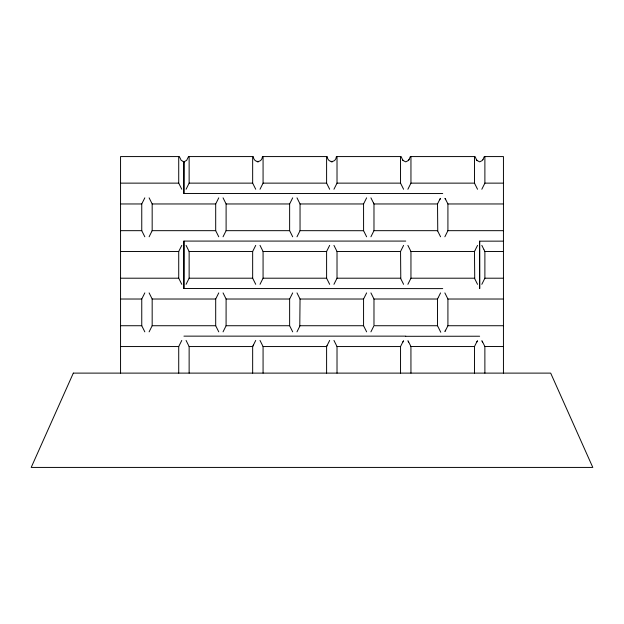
<?xml version="1.0" encoding="UTF-8"?>
<svg xmlns="http://www.w3.org/2000/svg" width="624" height="624" viewBox="0 0 624 624"><rect width="100%" height="100%" fill="white"/><g stroke="black" fill="none" stroke-linecap="round" stroke-linejoin="round"><path stroke-width="0.94" d="M442.712 193.549L183.885 193.463L183.932 161.866L186.67 160.337L188.503 156.577L253.297 156.577C253.718 163.114 262.018 163.114 262.439 156.577L327.233 156.577C327.655 163.114 335.954 163.114 336.375 156.577L401.17 156.577L402.464 159.58A10.304 7.277 0.2 0 0 403.182 160.563L405.74 161.866L408.291 160.555A10.304 7.277 -0.2 0 0 409.032 159.58L410.319 156.577L475.106 156.577L476.401 159.58A10.319 7.277 0.4 0 0 477.134 160.555L479.677 161.866L482.227 160.555A10.319 7.285 -0.2 0 0 482.976 159.58M442.712 288.608L183.885 288.53L183.932 241.082L405.74 241.082M440.162 198.635L437.525 203.923L437.759 231.176M403.198 341.234L400.553 346.515L400.538 373.113M445.255 331.055L447.915 325.728L447.915 299.021L444.857 292.906M477.134 341.234L474.474 346.554L474.474 373.113M151.64 231.722L152.17 230.669L152.17 203.962L149.113 197.847M253.087 345.704L252.658 346.554L252.658 373.113M299.707 326.407L299.169 327.467M299.785 326.243L300.043 299.021L296.985 292.906M327.023 345.704L326.602 346.554L326.602 373.113M373.643 326.407L373.113 327.467M144.815 236.785L141.757 230.669L141.757 203.962L144.815 197.847M149.113 236.785L151.421 232.159M186.077 189.251L189.134 183.136L189.134 156.577M144.815 331.843L141.757 325.728L141.757 299.021L144.815 292.906M181.779 284.318L178.721 278.203L178.721 251.495L181.779 245.38M149.113 331.843L152.17 325.728L152.17 299.021L149.113 292.906M218.751 236.785L215.693 230.669L215.693 203.962L218.751 197.847M186.077 284.318L189.134 278.203L189.134 251.495L186.077 245.38M223.049 236.785L226.106 230.669L226.106 203.962L223.049 197.847M178.721 373.113L178.721 346.554L181.779 340.439M260.013 189.251L263.071 183.136L263.071 156.577M218.751 331.843L215.693 325.728L215.693 299.021L218.751 292.906M255.723 284.318L252.658 278.203L252.658 251.495L255.723 245.38M223.049 331.843L226.083 325.767L226.106 299.021L223.049 292.906M292.687 236.785L289.63 230.669L289.63 203.962L292.687 197.847M260.013 284.318L263.071 278.203L263.071 251.495L260.013 245.38M296.985 236.785L300.043 230.669L300.043 203.962L296.985 197.847M252.915 346.039L253.664 344.557M253.796 344.284L255.723 340.439M333.949 189.251L337.015 183.136L337.015 156.577M292.687 331.843L289.63 325.728L289.63 299.021L292.687 292.906M329.659 284.318L326.602 278.203L326.602 251.495L329.659 245.38M296.985 331.843L298.904 328.006M366.623 236.785L363.589 230.708L363.566 203.962L366.623 197.847M333.949 284.318L337.015 278.203L337.015 251.495L333.949 245.38M370.921 236.785L373.979 230.669L373.979 203.962L373.456 202.909M329.659 340.439L326.851 346.039M407.885 189.251L410.951 183.136L410.951 156.577M366.623 331.843L363.566 325.728L363.566 299.021L366.623 292.906M403.595 245.38L400.553 251.456L400.787 278.71M400.538 251.495L337.015 251.495M370.921 331.843L372.84 328.006M437.502 203.962L373.979 203.962M407.885 284.318L410.951 278.203L410.951 251.495L407.885 245.38M444.857 236.785L447.915 230.669L447.915 203.962L445.255 198.635M400.538 346.554L337.015 346.554L333.949 340.439M481.829 189.251L484.887 183.136L484.887 156.577M440.567 292.906L438.251 297.531M440.77 332.257L437.502 325.728L437.502 299.021L438.032 297.976M477.532 245.38L475.223 249.998M474.731 278.71L474.474 251.495L474.997 250.442M481.829 284.318L484.887 278.203L484.887 251.495L484.013 249.756M482.96 159.58L484.255 156.577L503.443 156.577L503.443 373.113M479.638 336.227L405.818 336.297M120.557 183.136L178.721 183.136L181.779 189.251M189.134 183.136L252.658 183.136L255.723 189.251M263.071 183.136L326.602 183.136L329.659 189.251M337.015 183.136L400.538 183.136L403.595 189.251M410.951 183.136L474.474 183.136L474.731 183.651M484.887 183.136L503.443 183.136M183.885 193.463L183.932 161.866L181.194 160.337L179.353 156.577L120.557 156.577L120.557 373.113M120.557 203.962L141.757 203.962M152.17 203.962L215.693 203.962M226.106 203.962L289.63 203.962M300.043 203.962L363.566 203.962M447.915 203.962L503.443 203.962M120.557 230.669L141.757 230.669M152.17 230.669L215.693 230.669M226.106 230.669L289.63 230.669M300.043 230.669L363.589 230.708M373.979 230.669L437.502 230.669M447.915 230.669L503.443 230.669M479.638 241.16L479.677 288.608L479.638 241.16L503.443 241.145M120.557 251.495L178.721 251.495M189.134 251.495L252.658 251.495M263.071 251.495L326.602 251.495M410.951 251.495L474.474 251.495M484.887 251.495L503.443 251.495M120.557 278.203L178.721 278.203M189.134 278.203L252.658 278.203M263.071 278.203L326.602 278.203M337.015 278.203L400.538 278.203M410.951 278.203L474.474 278.203M484.887 278.203L503.443 278.203M183.885 288.53L183.932 241.082M120.557 299.021L141.757 299.021M152.17 299.021L215.693 299.021M226.106 299.021L289.63 299.021M300.043 299.021L363.566 299.021M370.921 292.906L373.979 299.021L437.502 299.021M447.915 299.021L503.443 299.021M120.557 325.728L141.757 325.728M152.17 325.728L215.693 325.728M226.106 325.728L289.63 325.728M300.043 325.728L363.566 325.728M437.502 325.728L373.979 325.728L373.979 299.021M447.915 325.728L503.443 325.728M183.932 336.141L405.74 336.141M120.557 346.554L178.721 346.554M186.077 340.439L189.134 346.554L252.658 346.554M260.013 340.439L263.071 346.554L326.602 346.554M408.291 341.234L410.927 346.515L474.474 346.554M482.227 341.234L484.871 346.515L503.443 346.554M474.903 183.994L477.532 189.251M474.903 279.053L477.532 284.318M437.931 231.52L440.567 236.785M400.959 279.053L403.595 284.318M481.829 245.38L483.889 249.491M370.921 197.847L373.347 202.699M484.871 346.515L484.887 373.113M410.927 346.515L410.951 373.113M474.474 156.577L474.474 183.136M400.538 156.577L400.538 183.136M337.015 346.554L337.015 373.113M326.602 156.577L326.602 183.136M263.071 346.554L263.071 373.113M252.658 156.577L252.658 183.136M189.134 346.554L189.134 373.113M178.721 156.577L178.721 183.136M403.603 340.712A12.55 0.835 -65 0 1 402.917 342.061M408.564 342.061A12.55 0.835 65 0 1 407.885 340.712M477.547 340.688A12.55 0.827 -65 0 1 476.861 342.03M482.492 342.03A12.55 0.827 65 0 1 481.814 340.688M444.85 331.57A12.55 0.835 -65 0 1 445.536 330.229M440.505 198.362A12.535 0.889 -65.1 0 1 439.795 199.75M445.63 199.75A12.535 0.889 65.1 0 1 444.92 198.362M332.467 161.78A1.958 1.388 0 0 1 331.126 161.78M409.024 159.58A10.327 7.301 0 0 1 408.291 160.555M403.19 160.555A10.327 7.301 0 0 1 402.457 159.58M258.531 161.78A1.958 1.388 0 0 1 257.189 161.78M477.142 160.555A10.343 7.309 0.1 0 1 476.401 159.572M184.595 161.78A1.958 1.388 0 0 1 183.253 161.78M73.32 373.113L31.2 467.423L592.8 467.423L550.68 373.113L73.32 373.113"/></g></svg>
